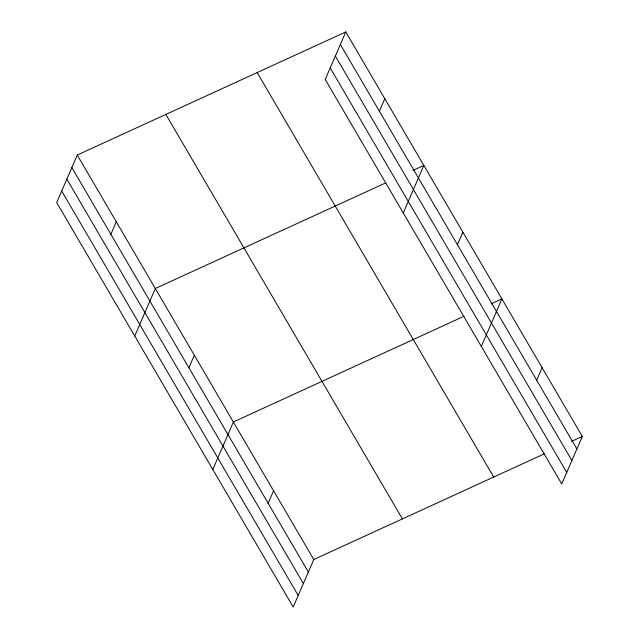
<?xml version="1.0" encoding="UTF-8"?>
<svg xmlns="http://www.w3.org/2000/svg" width="639" height="639" viewBox="0 0 639 639"><rect width="100%" height="100%" fill="white"/><g stroke="black" fill="none" stroke-linecap="round" stroke-linejoin="round"><path stroke-width="0.96" d="M345.787 31.95L325.219 79.484L561.737 483.971L582.305 436.437L345.787 31.95L77.263 155.029L56.695 202.563L293.213 607.05L313.781 559.516L544.332 453.842M110.867 234.297L116.29 221.765M134.741 336.042L155.317 288.508L385.86 182.834M188.92 367.776L194.344 355.244M212.795 469.521L233.371 421.988L463.914 316.321M379.39 111.226L384.814 98.694M268.156 503.284L273.58 490.752M403.265 212.971L423.841 165.429L412.986 170.405M457.444 244.705L462.868 232.173M481.319 346.45L501.895 298.908L491.04 303.884M536.68 380.205L542.104 367.673M571.458 441.413L582.305 436.437M340.363 44.482L576.889 448.969M335.363 56.032L571.889 460.519M330.211 67.934L566.737 472.421M257.174 72.566L493.699 477.053M165.876 114.413L402.394 518.9M77.263 155.029L313.781 559.516M71.84 167.562L308.365 572.049M66.839 179.112L303.365 583.599M61.687 191.013L298.213 595.5"/></g></svg>
